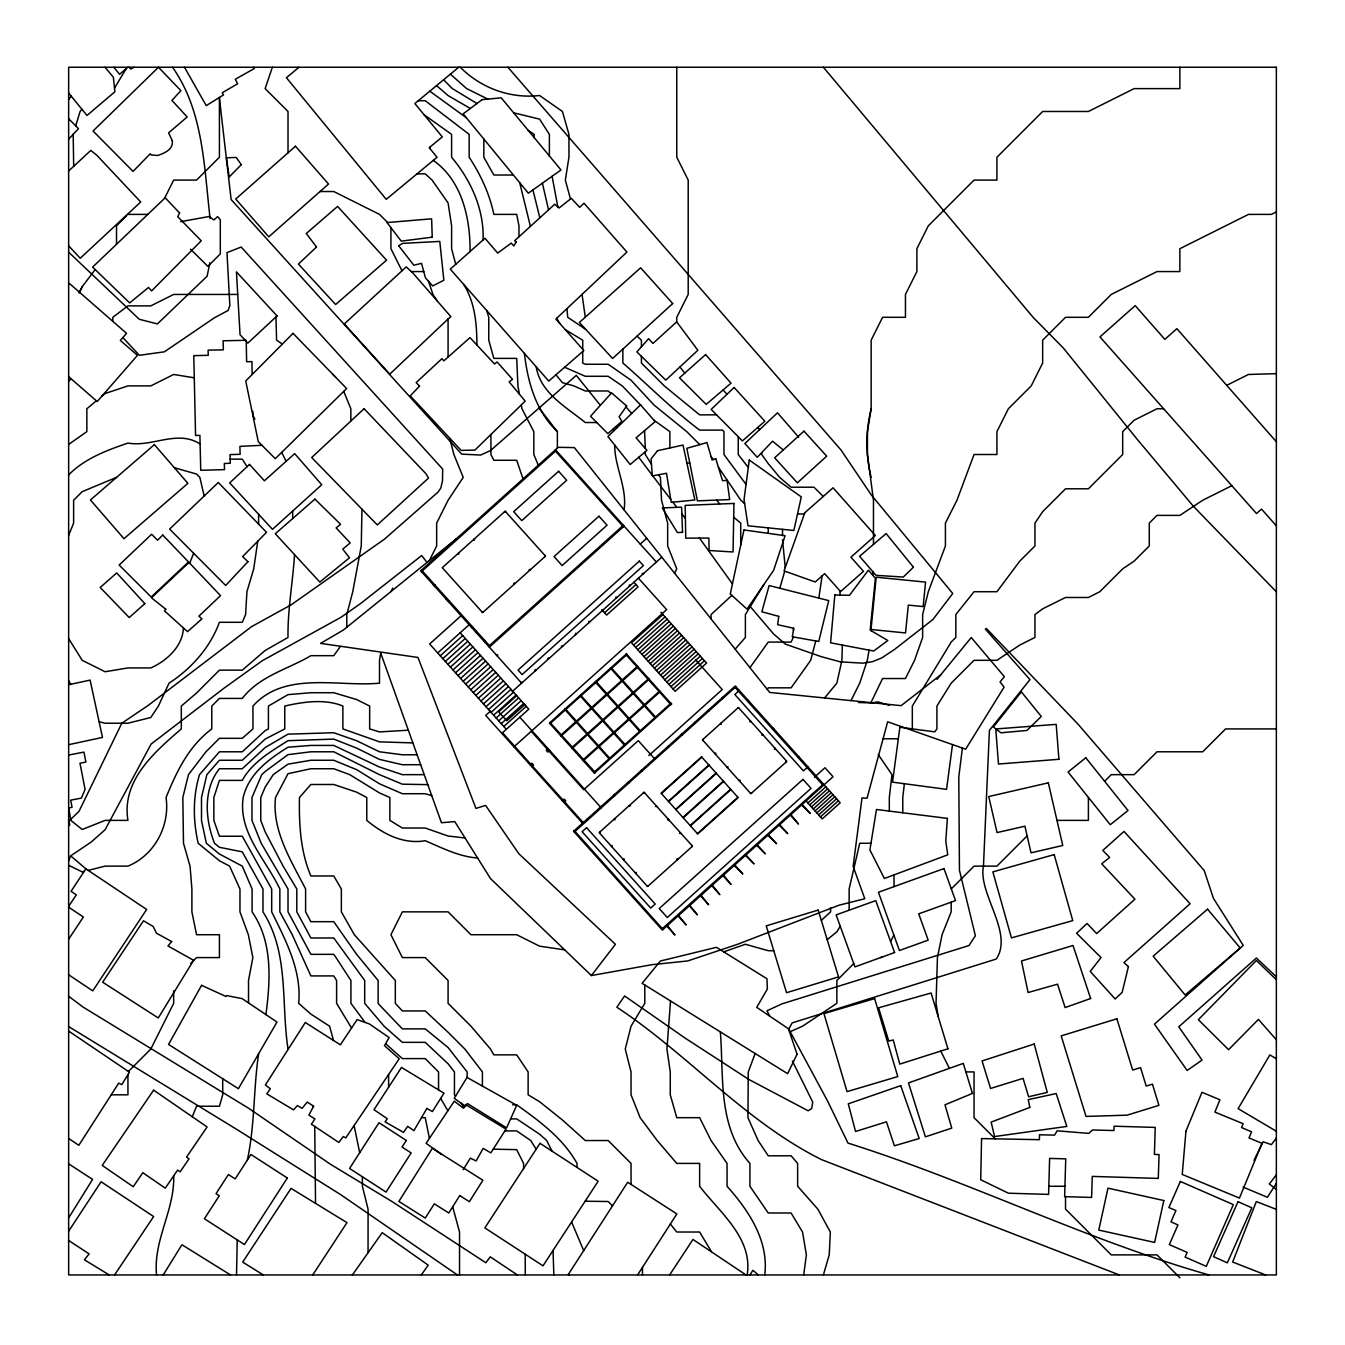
<?xml version="1.0" encoding="UTF-8"?>
<svg xmlns="http://www.w3.org/2000/svg" width="1345" height="1345" viewBox="0 0 1345 1345"><rect width="100%" height="100%" fill="white"/><g stroke="black" fill="none" stroke-linecap="round" stroke-linejoin="round"><path stroke-width="1.5" d="M842.34 645.045L841.92 660.311L836.842 683.176L824.569 697.954M257.752 541.211L253.717 568.851L246.925 591.716L245.58 614.581L242.285 622.298L219.42 622.298C210.173 647.5 191.343 668.717 169.033 683.176L158.407 706.058L150.808 717.49L127.943 723.223L105.078 723.223L99.11 721.727M258.593 524.096L258.644 514.311M237.241 1239.939L236.518 1274.942M361.956 509.167L361.267 545.969L352.76 591.716L346.791 614.581L346.791 627.224M624.063 509.873C627.375 487.512 614.598 466.883 614.682 445.027M871.022 629.494L876.2 577.19L925.595 582.116L923.141 606.578L908.312 605.115L905.538 632.94L871.022 629.494L871.156 630.704M872.821 575.324L873.14 572.045M904.395 783.731L902.764 797.518L902.764 812.784M183.441 627.964C182.601 646.39 166.797 660.849 150.808 667.944L127.943 667.944L105.078 671.743L82.213 660.311L68.645 638.606M962.398 748.072L958.783 777.023L959.456 870.316L975.394 935.75L969.005 945.535L781.832 1003.908L766.986 1010.784L769.693 1016.114M294.521 554.611C292.874 582.318 287.544 609.655 288.015 637.446L265.15 650.476L242.285 670.146L219.42 670.146L196.555 693.028L181.306 706.058L181.306 728.923C154.288 752.258 121.386 780.554 127.943 820.383L105.078 820.383L82.213 829.495L70.781 820.383L68.763 807.941M247.362 1160.029C254.962 1124.924 253.381 1088.962 258.61 1053.791M952.512 744.592L946.544 789.347L892.542 782.151L899.872 727.225L934.691 731.865L936.91 728.923L936.91 706.058L951.184 683.176L974.049 660.311L996.931 660.311L1019.796 645.062L1034.944 637.446L1034.944 614.581L1042.661 608.814L1065.526 597.483L1088.391 597.483L1099.823 591.716L1122.688 568.851L1134.138 561.117L1149.269 545.969L1149.269 523.104L1157.003 515.387L1179.868 515.387L1202.733 500.239L1231.818 485.696M803.688 1274.942L806.378 1254.885L802.545 1232.02L791.112 1213.005L768.247 1213.005L749.938 1186.273L749.938 1163.408C717.339 1126.925 723.946 1076.656 720.332 1031.884M818.836 598.105L822.098 575.895M1179.868 67.25L1179.868 88.619L1134.138 88.619L1088.391 111.484L1042.661 111.484L996.931 157.23L996.931 180.095L974.049 180.095L928.319 225.825L916.886 248.69L916.886 271.572L905.454 294.437L905.454 317.302L882.589 317.302L871.156 340.167L871.156 408.762L867.441 431.644L867.441 454.509L873.477 500.239L873.477 544.389M869.038 650.139L867.34 660.311L859.724 683.176L850.998 700.611M380.719 653.065L379.492 660.311L379.492 683.176C338.116 687.11 284.77 670.567 252.944 706.058L252.944 728.923L242.285 738.321L219.42 738.321L205.953 751.788L188.468 774.653L182.836 797.518L183.492 843.265L190.032 866.13L191.898 888.995L191.898 911.86L196.555 934.725L219.42 934.725L219.42 957.59L196.555 957.59L190.839 963.323M265.923 1014.601C270.429 980.236 272.9 941.971 252.087 911.86L252.087 888.995L242.285 866.13L219.42 854.025L206.34 843.265L201.498 820.383L201.498 797.518L206.878 774.653L219.42 760.261L242.285 760.261L265.15 739.077L284.77 728.923L284.77 706.058C302.793 701.922 325.087 698.526 342.874 706.058L342.874 728.923L379.492 741.852L412.881 742.911M209.854 262.813L207.13 276.213L157.415 323.91L139.325 319.303L68.645 252.137M815.776 640.943L810.682 660.311L791.112 687.833L768.247 687.833L767.205 689.279M582.049 294.437L585.294 317.201M779.814 588.253L784.74 571.137M823.392 1274.942L829.226 1254.885L830.336 1232.02L817.844 1209.138L797.635 1186.273L797.635 1163.408L791.112 1155.792L768.247 1155.792L758.109 1140.543L747.954 1117.678L748.274 1071.931L755.15 1053.522M73.185 134.08L73.689 166.326M75.707 125.825L80.095 111.484L81.927 109.264M272.363 67.25L265.15 88.619L288.015 111.484L288.015 152.826M189.695 563.185L193.646 553.266M68.645 535.444L73.622 523.104L73.622 500.239L82.213 491.648L116.561 477.357M192.268 1116.77L196.555 1106.246L219.42 1106.246L222.715 1094.813L222.715 1078.757M68.645 860.766L70.68 855.857L91.09 842.138L105.078 829.764L151.128 744.054L223.976 688.22L262.208 660.765L341.126 617.221L360.157 603.855L421.691 555.535L427.037 562.462M870.803 702.897L882.589 678.536L905.454 678.536L914.566 660.311L922.636 637.446L922.636 614.581L928.319 591.716L945.417 545.969L945.417 523.104L956.967 500.239L974.049 454.509L996.931 454.509L996.931 431.644L1008.363 408.762L1031.228 385.897L1042.661 363.032L1042.661 340.167L1065.526 317.302L1088.391 317.302L1111.256 294.437L1157.003 271.572L1179.868 271.572L1179.868 248.69L1248.463 214.393L1271.344 214.393L1276.355 211.888M1254.011 1160.348L1263.123 1141.787L1271.378 1144.645L1276.355 1138.122M79.456 292.218L82.213 286.704L95.159 269.555M164.51 198.438L173.673 180.095L196.555 180.095L219.42 157.23L219.42 97.445M391.008 591.531L392.74 588.084M429.358 560.579L436.654 545.969L436.654 523.104L448.087 500.239L463.235 477.374L453.87 454.509L449.751 438.184M674.585 573.205L676.77 568.851L667.658 545.969L667.658 523.104L661.521 500.239L660.429 477.374L658.546 474.751M883.026 956.698L880.555 957.59M890.609 941.534L893.853 935.061M79.052 292.991L82.213 286.704M763.741 584.722L745.382 614.581L745.382 637.446L735.177 649.131M114.51 88.081L126.195 68.679M840.255 926.302L836.842 931.833L827.209 939.667M463.168 1169.679L470.296 1158.179L476.147 1160.954L483.158 1148.361L490.841 1152.867L506.023 1129.144L466.547 1105.17L463.42 1108.162L454.307 1101.151L426.113 1143.317L441.58 1154.43M68.645 1217.931L92.57 1179.397L68.645 1163.828M163.182 1274.942L181.945 1244.747L230.499 1274.942M1276.355 1183.381L1267.41 1197.302L1243.15 1187.114M637.597 1274.942L676.854 1213.93L627.695 1182.255L568.38 1274.354L569.288 1274.942M749.922 1274.942L752.931 1270.285L758.328 1274.942M312.729 1274.942L346.976 1222.639L291.058 1188.375L242.688 1262.114L263.301 1274.942M68.645 1231.23L101.094 1181.767L153.633 1216.553L114.577 1274.942M669.642 1274.942L692.978 1239.468L746.004 1274.942M70.68 855.857L85.878 868.853L71.05 891.315L76.312 894.845L68.645 906.379M68.645 939.197L83.373 917.004L68.645 907.202M352.39 1274.942L382.215 1232.676L428.214 1265.157L421.304 1274.942M340.319 646.491L333.762 655.671L310.88 655.671C287.897 669.322 259.736 675.812 242.285 698.425L219.42 698.425L211.787 706.058L211.787 728.923C188.519 746.324 176.531 771.761 166.057 797.518C170.075 825.746 154.692 855.185 127.943 866.13L105.078 866.13L88.182 870.4M749.955 667.675L768.247 642.086L791.112 642.086L793.432 636.975M1276.355 1174.841L1269.327 1184.004L1276.355 1189.384M380.635 652.846L441.446 822.736L454.778 821.593L490.521 878.604L591.396 975.545L615.422 944.291L518.817 853.705L485.595 805.403L475.945 808.412L417.976 657.453L320.581 643.381L343.16 630.166L456.661 538.538M68.645 99.53L71.251 96.184M937.028 679.343L971.241 637.53L1004.379 676.669L1000.024 681.965L1004.11 687.093L965.66 749.215L887.666 721.794L867.054 798.224L862.01 797.888L853.133 866.348L864.785 898.729L838.809 905.252L737.329 944.375L687.749 960.935L651.989 964.684L591.396 975.545M68.645 284.299L69.385 283.442L126.564 333.341L120.344 340.436L137.459 355.349L97.21 401.533L68.645 376.667M68.645 139.224L78.498 128.649L68.645 118.713M126.699 215.637L116.511 225.825L116.511 244.269M68.645 381.24L71.1 378.786M128.431 1071.461L150.808 1049.066L173.673 1003.336L173.673 990.861M731.865 595.381L711.068 614.581L711.068 618.935M853.739 963.575L836.842 980.471L836.842 1003.336L802.545 1026.201L789.549 1031.968M951.302 888.877L974.049 866.13L996.931 866.13L1027.143 835.901M1088.391 797.518L1088.391 820.383L1056.985 820.383M1104.632 781.294L1111.256 774.653L1134.138 774.653L1157.003 751.788L1202.733 751.788L1225.598 728.923L1276.355 728.923M68.645 821.358L79.036 811.287L121.823 723.223L148.185 705.419L251.582 626.635L291.058 604.88L384.485 539.143L438.134 492.018L440.807 488.05L442.505 480.905L442.69 469.102L241.175 247.043L226.969 252.625L229.86 305.55L228.129 310.46L214.544 317.706L164.393 351.818L139.376 355.315L122.866 337.561M68.645 171.017L90.737 150.438L96.722 155.129L140.721 201.985L80.246 258.257L68.645 245.799M821.324 920.384L830.605 911.86L830.605 907.707M676.686 321.858L652.964 343.429L648.593 338.688L636.891 351.919L665.792 380.147L697.853 350.255L676.686 321.858L676.77 317.302L688.203 294.437L688.203 180.095L676.77 157.23L676.77 67.25M556.208 450.558L421.456 571.625L421.456 570.179M505.804 511.907L504.442 511.84M433.342 584.856L434.704 584.924L433.981 585.579M434.452 586.084L435.175 585.445L435.091 586.807M445.952 598.895L447.313 598.962L446.607 599.618M448.171 601.366L448.894 600.711L448.826 602.089M461.083 615.741L429.643 643.986L506.325 729.326M481.998 611.891L483.359 611.975M544.876 555.384L544.792 556.763M437.713 652.964L469.153 624.719M471.17 626.972L472.549 627.039L471.826 627.678M440.252 655.805L462.714 635.613M442.808 658.63L465.252 638.455M475.626 631.915L476.332 631.259L476.264 632.621M445.346 661.454L467.808 641.279M447.885 664.279L470.346 644.104M450.424 667.12L472.885 646.928M483.796 641.01L484.503 640.354L484.435 641.716M452.962 669.944L475.424 649.753M455.501 672.769L477.963 652.594M488.605 646.373L623.357 525.29M489.345 647.18L624.097 526.097M458.04 675.593L480.501 655.418M460.595 678.418L483.04 658.243M463.134 681.259L485.595 661.067M496.406 655.032L497.768 655.116L497.045 655.755M465.673 684.084L488.134 663.909M468.211 686.908L490.673 666.733M470.75 689.733L493.212 669.558M473.289 692.557L495.75 672.382M640.237 544.069L646.71 538.252M475.827 695.399L498.289 675.207M478.383 698.223L500.828 678.048M480.922 701.048L503.383 680.873M483.46 703.872L505.922 683.697M485.999 706.697L508.46 686.522M488.538 709.538L510.999 689.346M520.986 682.386L522.348 682.47M655.738 561.319L655.654 562.681M490.37 711.202L485.696 715.405L582.553 823.19M512.193 691.599L661.79 557.166M491.076 712.362L513.538 692.187M604.544 612.782L636 584.52M493.615 715.187L516.076 695.012M516.682 695.668L498.709 711.824L506.779 720.802L524.752 704.662M496.171 718.011L518.615 697.836M498.709 720.853L521.171 700.661M501.248 723.677L523.709 703.485M503.787 726.502L526.248 706.327M501.836 733.361L528.787 709.151L460.175 632.789M513.941 746.845L666.666 609.621L638.404 578.182M662.984 614.547L631.528 642.809L675.123 691.313L706.562 663.068L660.899 612.244M633.613 645.112L665.052 616.867M549.987 723.711L626.972 654.527M626.501 655.284L626.585 653.737L549.416 723.072L594.54 773.291L595.347 772.568L550.055 722.517M635.681 647.433L667.12 619.171M637.765 649.736L669.205 621.491M639.833 652.039L671.273 623.794M641.918 654.359L673.357 626.097M643.986 656.663L675.425 628.418M560.529 735.429L637.513 666.263M646.071 658.983L677.51 630.721M561.084 736.068L638.068 666.885M530.081 764.801L531.88 763.187L533.494 764.986L531.695 766.6M548.054 748.661L546.255 750.275L547.869 752.074L549.668 750.46M648.139 661.286L679.578 633.041M650.207 663.589L681.663 635.344M652.291 665.909L683.731 637.648M654.359 668.213L685.816 639.968M656.444 670.533L687.883 642.271M571.625 747.786L648.778 678.452L648.71 679.982M572.18 748.408L649.164 679.242M658.512 672.836L689.951 644.591M660.597 675.14L692.036 646.895M662.665 677.46L694.104 649.198M664.749 679.763L696.189 651.518M666.817 682.083L698.257 653.821M582.721 760.144L659.706 690.96M583.276 760.766L660.277 691.582M668.902 684.386L700.341 656.141M670.97 686.69L702.409 658.445M673.038 689.01L704.494 660.748M562.378 800.746L564.177 799.132L565.791 800.914L563.992 802.528M593.817 772.484L670.987 703.149L671.71 703.956L670.903 704.679L625.778 654.477M594.389 773.123L671.374 703.939L626.417 653.905M648.828 755.537L722.248 689.565L695.584 659.874M822.518 784.707L735.194 687.514L735.917 686.69L574.298 832.084M739.313 690.473L734.807 694.508L803.419 770.87L807.908 766.835M747.954 700.089L747.887 701.451L748.593 700.812M599.803 833.362L599.87 831.983M630.469 805.806L629.09 805.739M644.709 792.995L643.347 792.928M703.116 740.523L703.183 739.162M739.044 708.243L737.682 708.176M661.404 793.5L701.838 757.185M611.269 846.106L611.975 845.467L611.908 846.829M656.175 805.756L655.452 806.395L656.831 806.479M714.565 753.284L715.927 753.351L715.221 754.007M750.51 721.004L749.787 721.643L751.149 721.71M668.398 801.267L708.815 764.952M668.667 801.586L709.101 765.271M675.661 809.354L716.078 773.039M675.93 809.673L716.364 773.358M623.374 859.589L624.08 858.934L624.013 860.312M668.28 819.223L668.213 820.584L668.936 819.946M726.67 766.768L728.048 766.835L727.326 767.474M762.615 734.471L761.892 735.127L763.254 735.194M773.325 728.334L772.602 728.973L773.963 729.04M682.924 817.441L723.341 781.126M683.21 817.76L723.627 781.428M635.479 873.056L636.202 872.417L636.118 873.779M680.385 832.706L679.679 833.345L681.041 833.429M738.792 780.234L740.154 780.302L739.431 780.957M774.72 747.954L774.653 749.316L775.359 748.661M690.187 825.527L730.604 789.212M690.473 825.847L730.89 789.515M697.45 833.614L737.867 797.299M646.945 885.817L648.307 885.884M691.851 845.467L691.784 846.829M750.241 792.995L751.603 793.062M786.186 760.698L786.102 762.077M798.695 756.562L798.611 757.924L799.333 757.285M814.498 777.158L824.973 767.743L833.043 776.721L662.362 930.084L573.575 831.277L735.278 685.984L840.205 802.763L822.232 818.903L806.092 800.931M661.639 929.277L823.409 784.068M807.891 802.931L825.847 786.791M809.673 804.932L827.646 788.792M811.472 806.933L829.445 790.776M813.271 808.917L831.227 792.777M815.07 810.917L833.026 794.777M816.852 812.918L834.825 796.778M818.651 814.919L836.624 798.762M820.45 816.903L838.406 800.763M68.645 474.936C84.651 458.511 106.726 450.34 127.943 443.077C152.388 447.448 177.422 429.274 200.102 444.018M127.859 67.25L119.587 74.294L113.871 67.25M96.369 400.81L86.853 408.762L86.853 431.644L68.645 444.422M101.817 396.254L105.078 393.53L127.943 385.897L150.808 385.897L173.673 374.465L194.268 377.81M299.027 67.25L286.418 77.724L386.234 199.346L437.058 157.264L429.206 147.715L442.286 136.904L414.865 103.548L458.729 67.25M940.643 674.921L901.116 705.654L769.71 692.44L574.365 447.599L558.158 447.33L420.733 570.818L521.625 683.109M134.197 67.25L130.717 69.015L129.12 67.25M1226.724 385.342L1248.463 374.465L1276.355 373.658M723.745 951.873L745.382 944.257L768.247 950.713L773.795 950.713M84.197 871.392L82.213 871.896L68.645 865.272M68.645 684.739L90.115 680.099L102.489 737.413L68.645 744.693M68.645 807.958L72.075 807.303L70.68 800.157L81.406 798.106L85.071 789.397L79.977 763.22L85.878 762.06L83.945 752.107L68.645 755.049M68.645 825.342L69.755 825.124L68.645 819.424M180.65 221.673L209.097 216.495L213.922 219.941L217.587 216.629L220.311 219.706L220.311 253.886L207.887 266.377L190.553 249.212M418.278 100.707L425.222 100.707L469.17 134.365L469.17 157.23C480.585 174.665 489.647 193.899 493.834 214.393L516.699 214.393L518.968 225.825L518.968 236.804M424.079 114.745L451.601 134.365L451.601 157.23C470.851 180.146 484.334 209.601 483.057 239.965M417.034 173.841L425.222 173.841L432.098 180.095L448.087 202.96L451.601 225.825L451.601 248.69L455.72 264.309M513.386 175.018L493.834 175.018L483.83 157.23L483.83 139.023M320.043 191.528L333.762 191.528L379.492 214.393L387.612 222.513M128.061 214.393L147.799 214.393M411.351 271.572L423.759 271.572M237.729 294.437L173.673 294.437L150.808 305.87L127.943 305.87L112.795 317.302L112.795 321.32M585.697 329.34L567.725 317.302L566.951 308.627M332.955 374.465L335.577 377.155M1163.644 408.762L1157.003 408.762L1134.138 420.212L1122.688 431.644L1122.688 454.509L1088.391 488.807L1065.526 488.807L1042.661 511.672L1034.944 523.104L1034.944 545.969L1019.796 561.117L996.931 591.716L974.049 591.716L955.824 614.581L955.824 637.446L951.184 642.086L912.33 706.058L912.33 728.889M716.566 414.848L699.635 414.848L664.279 385.897L641.414 363.032L641.414 356.341M596.76 422.532L585.294 422.532C566.329 407.115 540.488 393.16 536.167 366.765M230.163 459.149L242.285 459.149L247.043 466.732M686.908 463.1L689.8 463.1M797.501 513.992L804.344 513.992M408.325 730.2L379.492 731.915L369.656 728.923L369.656 706.058L356.627 699.534L333.762 692.725L310.88 692.725L288.015 694.625L268.412 706.058L268.412 728.923L265.15 730.604L242.285 751.788L219.42 751.788L199.497 774.653C192.671 797.131 193.075 820.45 198.169 843.265L219.42 860.75L229.591 866.13L239.965 888.995L239.965 911.86L248.354 934.725L252.86 957.59L248.522 980.471L248.522 1002.899M882.589 738.758L898.326 738.758M417.118 754.78L402.357 754.78L379.492 751.788L356.627 740.725L333.762 732.739L288.015 734.151L265.15 747.551L242.285 768.735L219.42 768.735C202.927 789.263 205.213 819.862 214.511 843.265L219.42 847.3L242.285 851.856L262.981 888.995L262.981 911.86C289.293 953.168 280.987 1003.101 288.015 1049.066L288.318 1049.066M420.682 764.717L402.357 764.717L379.492 759.404L356.627 748.106L333.762 739.094L288.015 740.692C271.186 751.25 251.902 762.565 242.285 780.386L219.42 780.386L213.855 797.518L213.855 820.383L219.42 836.237L242.285 836.237L271.69 888.995L271.69 911.86C285.678 940.289 301.818 970.619 298.674 1003.336L310.88 1014.113L329.609 1026.201L333.51 1040.458M424.247 774.653L402.357 774.653L379.492 767.037L333.762 745.433L310.88 745.433L288.015 747.215C268.462 759.337 248.741 773.829 243.176 797.518C237.998 832.572 265.839 859.472 279.861 888.995L279.861 911.86L292.252 934.725L310.88 975.915L333.762 975.915L336.603 980.471L336.603 1003.336L351.549 1028.034M870.988 843.265L859.724 843.265L849.132 888.995L849.132 910.212M564.698 949.873L539.564 946.157L516.699 934.725L470.969 934.725L448.087 911.86L402.357 911.86L390.924 934.725L402.357 957.59L425.222 957.59L448.087 980.471L448.087 1003.336L470.969 1026.201L490.521 1049.066L493.834 1054.85L516.699 1054.85L528.131 1071.931L528.131 1094.813L539.564 1101.689L562.429 1119.998L585.294 1140.543L608.175 1140.543L631.04 1163.408L631.04 1184.407M965.895 1071.931L974.049 1071.931L974.049 1117.678L995.216 1138.845M111.215 1094.813L127.943 1094.813L127.943 1074.655M512.546 1104.817L516.699 1104.817C539.698 1121.259 562.95 1138.223 577.005 1163.408L577.005 1167.426M421.489 1117.678L425.222 1117.678L429.425 1138.358M510.612 1118.889L516.699 1118.889L539.564 1134.188L546.709 1140.543L552.005 1151.118M504.896 1130.91L516.699 1130.91L530.771 1140.543L536.134 1149.252M1048.831 1186.273L1064.937 1186.273M858.429 702.51L871.829 702.931L877.932 701.855L889.398 705.419M465.067 837.985L448.087 836.018L425.222 828.032L402.357 828.032L389.865 820.383L389.865 797.518L379.492 792.945L349.75 774.653L333.762 768.735L310.88 768.735L288.015 773.694L275.523 797.518C271.892 830.823 291.092 860.548 305.601 888.995L305.601 911.86L310.88 921.678L333.762 921.678L356.627 954.345L378.13 980.471L378.13 1003.336L379.492 1004.984L402.357 1028.875L425.222 1028.875L448.087 1047.52L467.135 1071.931L467.135 1077.496M427.811 784.639L402.357 784.185L379.492 774.653L333.762 751.788L310.88 751.788L288.015 754.646L265.15 771.509L261.771 774.653L251.969 797.518L251.969 820.383L261.199 843.265L288.015 888.995L288.015 911.86L310.88 954.345L333.762 954.345L336.031 957.59L350.927 980.471L350.927 1003.336L365.1 1022.435M477.626 858.026C458.527 856.53 442.303 847.972 425.222 840.726C403.349 844.525 383.14 834.018 366.765 820.383L366.765 797.518L356.627 792.155L333.762 784.488L310.88 784.488L299.447 797.518C298.977 823.93 300.355 851.385 310.88 875.965L333.762 875.965L341.361 888.995L341.361 911.86L354.34 934.725L395.329 980.471L395.329 1003.336L402.357 1010.936L425.222 1010.936L448.087 1032.271L464.882 1049.066L482.401 1071.931L482.401 1086.491M174.362 467.724L196.555 474.062L199.85 477.374L204.171 496.036M431.745 795.618L425.222 793.718L402.357 793.718L379.492 783.799L356.627 769.659L333.762 760.261L310.88 760.261L288.015 764.162L273.237 774.653L265.15 787.144L260.762 797.518L260.762 820.383L265.15 831.832L283.106 866.13L296.808 888.995L296.808 911.86L310.88 937.986L333.762 937.986L364.697 980.471L364.697 1003.336L384.082 1026.201L402.357 1042.341L425.222 1042.341L448.087 1063.761L454.442 1071.931L454.442 1094.813L455.551 1096.225M1208.869 1274.942L1201.892 1272.891C1080.993 1237.534 967.929 1180.876 847.972 1143.082L827.696 1101.236L788.792 1029.11L792.138 1022.906L996.258 959.035C1013.911 932.926 977.832 893.635 983.464 866.13L989.416 730.352L1029.967 679.612L985.364 629.141L986.389 628.468L1078.034 724.182L1204.212 870.551L1213.459 898.376L1243.234 945.401L1154.447 1024.15L1187.147 1070.469L1202.06 1060.095L1178.758 1026.823L1256.381 958.01L1276.355 976.806M1276.355 1209.374L1256.331 1201.556L1232.659 1262.03L1265.628 1274.942M1119.343 1274.942L821.61 1159.659C744.76 1121.394 688.018 1054.161 616.834 1007.22L624.601 995.972L684.941 1037.987L748.896 1079.48L808.211 1110.802L811.741 1108.482L812.733 1102.127L792.424 1061.071M513.588 112.812L539.564 119.117L549.382 134.365L549.382 156.205M564.631 367.252L585.294 376.281L608.175 376.281L622.247 385.897L640.506 404.895M487.882 99.11L466.665 88.619L450.39 74.143M476.971 103.515L452.391 88.619L443.581 79.792M470.346 108.474L448.087 95.579L436.537 85.609M1276.355 1131.246L1238.106 1108.65L1269.865 1054.917L1276.355 1058.767M565.287 329.676L582.721 340.167L582.721 349.296M109.231 1274.942L84.399 1259.794L89.14 1253.893L68.645 1240.51M517.354 1274.942L490.252 1256.852L485.831 1262.736L391.95 1201.505L330.399 1164.215L248.674 1108.297L83.373 1007.27L68.645 996.292M68.645 1026.571L235.627 1128.707L340.941 1194.814L457.384 1274.942M527.98 130.297L534.2 134.365L534.2 137.862M85.878 868.853L146.655 909.455L92.755 990.878L68.645 974.789M68.645 1138.458L78.817 1145.318L118.696 1083.145L121.823 1084.658L129.456 1072.167L68.645 1031.06M275.977 316.899L276.582 340.167L282.366 344.068M653.922 420.212L669.894 431.644L669.894 447.952M429.795 91.191L466.312 117.721M493.212 1149.168L516.699 1149.656L523.575 1163.408L523.575 1168.519M783.244 449.953L772.534 441.194L757.252 457.317L744.878 443.514L777.494 412.797L798.611 437.175M733.697 517.22L740.725 523.104L740.725 544.994M460.242 67.25C481.022 88.064 510.209 98.891 539.564 95.495L562.429 111.484L568.952 134.365L568.952 157.23L565.337 180.095L570.465 198.993M385.611 1043.67L402.357 1058.599L425.222 1058.599L438.554 1071.931L438.554 1089.904M611 393.497L608.175 390.975L585.294 390.975L573.861 385.897L562.429 382.652L555.973 374.801M626.03 406.896L631.679 413.47M433.275 160.408C462.142 180.617 470.363 218.579 470.061 251.549M744.659 503.736L740.826 500.239L718.415 467.253M637.042 336.149L641.414 340.167L641.414 346.791M1276.355 979.715L1256.381 960.498L1198.361 1019.678L1228.557 1049.688L1258.432 1019.409L1276.355 1039.786M757.638 427.559L759.673 429.576M823.241 496.456L813.977 487.209L791.112 487.209L779.68 477.374L768.247 463.621L761.724 454.509L761.724 452.592M699.753 444.607L686.774 431.644L653.905 404.946L631.04 380.181L608.175 364.26L585.294 364.26L582.721 363.032L582.721 351.482M1179.868 1277.75L1157.003 1254.885L1111.256 1254.885L1065.526 1209.138L1065.526 1196.663M612.496 1205.843L608.175 1201.522L585.142 1201.219M1276.355 591.817L1193.469 506.376L1136.895 438.924L1063.424 348.12L1033.279 317.521L823.375 67.25M555.485 449.751L656.377 562.042M554.762 450.39L623.374 526.752M643.616 573.491L642.254 573.424L642.893 574.147M633.915 582.217L638.068 586.84L606.629 615.085L601.837 609.739L603.199 609.823M630.149 585.596L629.494 584.89L629.426 586.252M722.517 697.433L722.433 698.812L721.794 698.089M616.666 597.718L616.027 596.995L615.943 598.357M802.141 804.495L810.211 813.473L801.603 804.966M709.034 709.555L708.966 710.917L708.327 710.194M721.139 723.022L721.071 724.383L720.432 723.66M790.91 814.582L798.442 824.048L790.372 815.07M695.567 721.66L696.206 722.366L694.844 722.299M779.68 824.67L787.75 833.648L779.142 825.158M589.715 621.928L589.076 621.205L589.009 622.567M682.083 733.765L682.016 735.127L681.377 734.404M530.518 569.591L529.157 569.523L529.795 570.23M768.449 834.757L776.519 843.735L767.911 835.245M611.134 667.624L655.536 717.036M610.512 668.196L654.897 717.608M576.248 634.033L575.593 633.31L575.525 634.689M668.616 745.87L668.549 747.232L667.893 746.509M757.218 844.845L765.288 853.823L756.68 845.332M474.432 538.807L474.365 540.169L473.726 539.446M514.799 583.713L514.143 582.99L514.076 584.369M595.869 681.343L640.254 730.755M595.23 681.915L639.632 731.327M562.765 646.138L561.403 646.071L562.059 646.794M745.987 854.932L754.074 863.927L745.449 855.42M655.133 757.975L655.065 759.337L638.27 740.658L583.696 789.7L531.241 731.31M458.712 552.929L458.645 554.291L457.989 553.568M549.298 658.243L547.936 658.176L548.575 658.899M734.774 865.02L742.843 874.015L734.219 865.507M580.586 695.079L624.988 744.474M579.964 695.634L624.366 745.046M641.666 770.08L642.305 770.803L640.943 770.735M723.543 875.124L731.075 884.59L723.005 875.595M535.814 670.365L535.175 669.642L535.108 671.004M565.32 708.798L609.722 758.193M564.698 709.353L609.083 758.765M628.182 782.185L628.838 782.908L627.476 782.84M712.312 885.212L719.844 894.677L711.774 885.682M422.263 570.902L489.429 645.65M678.25 858.984L676.888 858.917L677.527 859.623M614.715 794.307L614.648 795.668L613.992 794.945M701.081 895.299L708.613 904.765L700.543 895.787M614.85 818.533L614.766 819.895L614.127 819.189M601.232 806.412L601.165 807.773L519.809 717.221M689.85 905.387L697.382 914.852L689.312 905.874M678.62 915.474L686.152 924.94L678.082 915.962M587.765 818.517L588.404 819.239L587.042 819.155M502.509 732.756L583.226 822.585M667.389 925.562L674.921 935.027L666.851 926.049M574.298 830.622L663.085 929.445M1276.355 525.845L1261.509 509.082L1256.516 513.555L1099.958 336.906L1135.197 305.634L1164.854 339.36L1176.875 328.684L1276.355 441.748M723.139 389.932L726.972 394.304M507.889 67.25L840.995 449.987L871.291 494.926L952.748 593.498L932.875 619.541L894.425 649.517L881.647 657.991L872.485 661.656L862.75 663.169L840.289 661.841L821.207 656.646L785.127 644.02L773.375 633.747L749.434 605.62M748.291 467.438L738.237 454.509L738.237 436.738M746.038 484.402L723.963 454.509L723.963 431.644L722.5 430.097L699.635 430.097C672.315 409.62 648.441 385.208 622.87 363.032L622.87 349.095M105.044 67.25L113.383 77.287L114.897 91.746L86.988 115.468L68.645 93.007M68.645 680.637L70.781 684.269M600.358 405.333L576.316 375.356L490.387 450.659L480.602 455.047L461.722 454.139L231.121 199.531L219.42 98.269M679.914 366.983L684.79 373.103M281.693 452.408L286.132 461.301M670.382 1224L676.77 1232.02L699.635 1232.02L711.421 1251.607M878.235 754.562L891.987 774.653L889.314 797.518L889.314 811.102M557.368 448.053L557.368 431.644C535.663 410.864 527.795 382.131 524.365 353.331M460.847 1103.034L464.227 1107.372M539.496 408.594L557.368 431.644M670.768 499.466L652.712 475.827M672.853 502.189L676.619 507.099M681.629 513.655L685.412 518.582M644.558 430.619L645.314 448.473M615.758 426.701L616.733 427.996M638.757 457.266L652.291 475.273M716.818 500.239L719.642 504.022M699.484 538.084L732.437 583.881M612.933 429.189L613.992 430.669M711.068 456.577L713.136 459.587M437.411 301.162L432.955 294.437L428.5 281.239M651.468 464.344L645.314 454.509L645.314 451.718M556.662 318.345L559.688 323.372M440.672 1098.428L447.868 1110.768M253.482 67.25L254.255 68.561L235.325 79.237L237.594 83.793L222.228 92.771L223.489 94.923L206.239 105.633L184.484 67.25M172.53 67.25C203.633 111.383 204.02 167.167 210.123 218.63M254.894 419.136L253.011 415.521L252.927 411.368M571.591 1222L583.68 1250.581M452.693 1206.818L459.536 1232.02L459.536 1274.942M940.76 1051.084L949.402 1068.35M401.987 270.799L390.924 248.69L390.924 227.692M463.638 284.316C475.138 302.659 476.803 324.027 476.903 345.06M538.286 465.185L533.83 454.509L533.83 431.644L521.978 408.762L521.305 404.912M343.732 391.378L350.843 408.762L350.843 421.052M557.839 206.945L552.089 176.279M486.688 310.527L488.756 317.302L488.756 340.167L493.834 358.392L516.699 358.392L517.926 385.897L519.389 394.169M548.558 209.854L542.388 183.189M519.708 182.718L530.418 226.38M532.939 189.897L539.833 217.806M359.703 1152.715L354.088 1125.546M553.047 1250.43L553.837 1274.942M312.712 1105.624L312.998 1107.338M938.188 1016.517L936.036 1003.336L937.431 957.59L942.072 934.725L951.184 911.86L951.184 902.159M785.245 567.556L782.521 539.732M525.206 1254.212L525.29 1274.942M840.171 595.112L839.751 590.623M523.037 478.904L516.699 460.276L493.834 460.276L490.925 454.509L490.925 434.469M261.922 445.296L239.914 446.372L240.133 454.324L230.045 454.593L230.264 463.252L224.329 463.487L224.514 469.64L200.741 470.279L199.901 435.343L195.563 435.477L193.781 355.668L208.206 355.315L208.122 350.12L223.354 349.851L223.119 340.789L246.219 340.302L246.623 361.738L251.935 361.603L252.171 374.044M894.021 874.889L894.021 886.624M871.156 622.332L871.156 628.149M793.432 628.25L793.432 630.502M782.521 529.325L782.521 535.562M768.247 527.862L768.247 533.343M764.75 1274.942C768.953 1240.746 748.778 1210.618 727.057 1186.273L727.057 1163.408L711.068 1140.543L699.635 1117.678L676.77 1117.678L670.264 1094.813L670.264 1071.931L666.935 1049.066L670.533 1000.966M747.164 1274.942C753.166 1238.14 719.508 1212.299 699.635 1186.273L699.635 1163.408L676.77 1163.408L657.201 1140.543L640.153 1117.678L631.04 1094.813L631.04 1071.931L625.257 1049.066L631.04 1026.201L644.793 1003.336L644.793 984.994M642.473 1267.36L642.473 1274.942M448.087 318.984L448.087 357.081M429.778 147.227L429.778 148.421M388.604 1074.487L388.604 1087.214M368.059 1252.75L368.059 1209.138L362.393 1186.273L362.393 1176.774M315.537 1203.371L314.747 1126.438M292.672 511.05L292.672 518.565M173.673 1175.866C174.867 1209.928 152.943 1240.662 156.592 1274.942M871.156 477.374A143.175 143.175 0 0 1 871.156 408.762M733.95 503.45L733.042 551.954L709.118 550.525L708.849 538.034L685.748 538.168L685.177 505.384L733.95 503.45M981.564 1138.576L980.707 1179.75L1008.397 1193.2L1048.596 1194.41L1049.621 1158.415L1065.744 1158.852L1064.635 1196.646L1091.602 1197.437L1092.274 1176.404L1158.297 1178.422L1159.054 1154.565L1154.413 1154.43L1155.204 1127.413L1114.114 1126.202L1113.946 1130.54L1092.51 1129.951L1088.794 1133.398L1057.17 1130.809L1054.547 1135.13L1039.534 1134.776L1039.399 1139.686L981.564 1138.576M172.294 140.737C173.589 149.429 164.359 153.28 157.651 155.482L151.262 154.994L150.27 153.75L133.037 171.387L93.057 131.003L158.475 67.25L180.869 90.636L171.941 100.421L187.174 116.948L168.596 132.886L172.294 140.737M947.384 818.382L945.787 841.029L947.754 854.832L884.371 878.504L869.896 849.905L876.469 809.488L947.384 818.382M1185.937 1131.162L1182.238 1174.437L1239.451 1198.076L1261.997 1143.317L1249.001 1137.954L1251.556 1131.784L1241.553 1127.581L1243.116 1123.697L1214.888 1112.096L1219.932 1099.756L1201.976 1092.308L1185.937 1131.162M834.841 595.011L830.588 642.809L873.645 651.03L887.818 640.523L870.165 630.116L875.393 578.35L868.433 570.145L849.485 595.28L834.841 595.011M778.738 616.363L777.662 624.668L793.836 628.334L792.272 636.773L818.752 641.464L828.722 600.593L769.138 585.546L761.858 611.773L778.738 616.363M749.266 460.04L744.037 499.617L748.005 525.794L793.836 530.485L801.301 496.893L749.266 460.04M743.953 529.947L730.285 593.952L747.03 609.134L773.644 570.28L785.076 535.697L743.953 529.947M1163.828 1200.53L1154.632 1242.427L1098.764 1230.087L1107.994 1188.156L1163.828 1200.53M1128.421 966.618L1122.167 992.341L1115.19 998.999L1090.223 971.393L1101.034 957.59L1076.605 933.262L1087.096 923.477L1096.663 933.564L1134.928 899.183L1101.706 863.809L1109.659 857.454L1102.816 850.41L1124 831.429L1190.09 903.773L1123.949 962.6L1128.421 966.618M804.781 512.798L784.051 570.902L815.238 581.981L824.653 573.626L840.591 591.581L863.473 571.339L850.914 557.183L875.343 535.529L833.059 487.781L804.781 512.798M171.672 941.567L167.957 945.938L193.596 960.33L158.273 1017.98L102.657 982.203L143.495 920.753L153.179 926.503L156.491 933.211L171.672 941.567M1180.355 1181.448L1168.872 1207.541L1175.934 1210.534L1170.974 1221.832L1177.951 1224.959L1169.326 1244.613L1187.198 1252.43L1185.096 1257.071L1206.263 1266.368L1233.331 1204.632L1180.355 1181.448M1238.022 1201.69L1213.543 1256.667L1227.346 1262.837L1251.825 1207.81L1238.022 1201.69M516.699 1105.304L506.611 1127.85L467.522 1103.606L464.529 1105.657L454.257 1098.327L467.034 1077.429L516.699 1105.304M797.047 1054.245L787.632 1073.68L642.12 983.329L660.378 961.036L716.431 947.317L766.986 978.773L767.356 989.046L756.714 1007.355L788.473 1028.79L797.047 1054.245M179.574 212.964L177.742 216.679L201.246 240.789L151.615 290.907L148.488 287.46L129.641 302.911L92.62 267.1L165.2 197.782L179.574 212.964M313.62 1106.195L308.879 1115.173L314.949 1118.922L311.384 1124.201L338.805 1142.46L343.261 1136.525L345.766 1137.87L399.23 1058.767L384.451 1045.67L389.142 1037.583L369.488 1024.016L357.165 1019.594L340.369 1044.83L305.298 1022.503L265.368 1084.978L270.295 1088.727L266.848 1093.905L293.563 1109.86L297.396 1105.523L302.087 1108.33L307.232 1102.093L313.62 1106.195M201.599 985.33L168.545 1044.426L238.401 1088.693L276.986 1022.049L242.201 998.646L226.515 995.569L225.977 996.494L201.599 985.33M516.11 241.949L513.84 245.967L511.251 243.109L497.717 253.079L484.94 238.284L450.289 269.151L548.76 381.072L583.831 350.524L555.872 319.084L626.921 252.053L583.999 203.229L579.678 207.332L571.322 198.32L559.083 208.004L554.712 204.255L514.681 240.705L516.11 241.949M426.886 1108.431L413.924 1130.624L407.669 1126.337L403.517 1132.372L385.073 1121.864L387.259 1118.737L373.994 1109.675L401.466 1067.426L443.984 1093.199L432.367 1111.558L426.886 1108.431M459.755 1195.571L448.81 1212.988L434.3 1203.825L425.272 1218.082L398.877 1201.421L432.367 1148.311L482.889 1180.254L469.355 1201.69L459.755 1195.571M398.658 245.748L413.84 265.217L421.523 263.351L425.457 277.81L432.687 285.947L443.85 280.231L439.781 241.411L402.626 243.378L398.658 245.748M406.291 1140.459L402.054 1147.066L411.15 1152.951L386.015 1192.09L349.565 1168.452L379.004 1122.722L406.291 1140.459M287.342 1178.018L244.42 1244.562L204.406 1218.755L219.285 1195.739L216.024 1193.688L228.398 1174.538L235.19 1178.909L250.943 1154.481L287.342 1178.018M540.017 1143.317L484.856 1227.901L543.01 1265.83L598.172 1181.229L540.017 1143.317M153.633 1090.156L102.22 1165.426L133.222 1186.727L142.822 1172.705L165.284 1188.156L177.607 1170.116L180.112 1171.848L189.04 1158.768L186.551 1157.07L207.096 1126.959L153.633 1090.156M626.652 406.005L619.07 416.815L621.928 421.271L607.856 433.645L590.522 416.277L611.571 392.875L626.652 406.005M657.52 450.709L651.047 458.931L652.342 475.895L666.498 473.272L671.239 502.341L694.861 500.021L683.025 445.044L657.52 450.709M1021.359 691.851L993.35 727.006L1000.949 732.806L1026.941 730.436L1041.282 716.465L1021.359 691.851M165.822 609.268L164.443 610.832L187.527 631.646L201.952 618.868L198.909 616.144L220.53 595.65L189.006 562.462L151.43 597.785L165.822 609.268M247.917 561.706L225.674 585.462L169.621 529.089L218.293 482.502L266.529 532.317L242.638 556.561L247.917 561.706M419.556 386.133L410.259 395.867L461.133 450.39L474.886 450.087L525.189 401.129L509.15 381.879L512.546 379.34L497.095 361.956L494.54 363.974L469.977 337.629L443.85 360.847L441.984 358.661L416.16 382.602L419.556 386.133M241.31 164.645L229.205 176.968L226.38 157.802L236.216 157.449L241.31 164.645M162.745 535.041L157.6 540.219L151.615 534.268L119.15 565.051L151.212 597.029L188.502 561.958L162.745 535.041M293.025 333.341L245.731 380.988L258.274 441.648L275.288 458.695L346.623 388.537L293.025 333.341M640.556 404.845L607.94 436.553L630.183 464.513L646.945 450.356L636.084 437.797L655.149 421.641L640.556 404.845M913.44 567.187L903.268 577.055L875.982 575.324L859.589 556.292L886.12 533.562L913.44 567.187M734.118 387.461L711.169 409.401L742.39 440.925L764.851 421.237L734.118 387.461M316.512 246.992L298.422 264.057L335.628 304.525L386.553 260.173L337.595 206.407L306.29 233.509L316.512 246.992M448.457 318.647L389.764 374.162L344.303 323.96L406.24 266.882L412.764 272.867L450.911 316.68L448.457 318.647M277.036 315.907L247.867 343.11L240.049 334.72L236.434 271.875L277.036 315.907M249.514 464.428L229.692 482.905L272.48 529.325L321.741 484.738L294.673 453.652L264.393 480.77L249.514 464.428M364.075 408.729L311.687 457.535L377.306 524.937L428.534 478.047L425.894 473.659L364.075 408.729M672.702 303.55L612.597 358.476L579.359 322.481L640.64 267.806L672.702 303.55M803.974 431.14L774.636 457.804L797.366 482.821L826.704 456.157L803.974 431.14M505.165 511.201L442.27 567.691L482.636 612.614L545.515 556.107L505.165 511.201M558.595 471.288L513.689 511.655L521.759 520.633L566.682 480.266L558.595 471.288M598.962 516.211L554.039 556.561L562.109 565.556L607.032 525.189L598.962 516.211M639.329 561.117L518.044 670.096L522.079 674.585L643.364 565.623L639.329 561.117M586.588 827.696L582.099 831.731L650.711 908.077L655.2 904.042L586.588 827.696M644.07 792.272L599.147 832.639L647.584 886.54L692.507 846.173L644.07 792.272M738.388 707.52L702.46 739.817L750.897 793.718L786.825 761.421L738.388 707.52M701.552 756.865L661.118 793.197L697.736 833.934L738.153 797.602L701.552 756.865M802.965 779.394L659.235 908.531L667.305 917.525L811.035 788.372L802.965 779.394M144.823 603.636L129.238 617.574L100.203 587.462L116.729 572.953L144.823 603.636M705.587 354.592L679.494 377.81L706.209 404.391L731.041 383.174L705.587 354.592M295.48 146.235L235.711 199.026L268.765 236.821L328.533 184.03L295.48 146.235M314.915 499.129L275.288 533.746L319.824 582.066L349.481 557.771L342.773 549.147L350.188 542.892L336.115 527.896L340.588 524.315L314.915 499.129M154.389 444.64L90.434 499.97L123.975 538.689L187.88 483.359L154.389 444.64M1207.558 909.186L1153.153 956.16L1185.13 994.981L1240.208 947.99L1207.558 909.186M1085.802 757.773L1068.064 772.013L1110.281 824.72L1128.018 810.514L1085.802 757.773M482.132 99.648L463.151 113.854L528.316 193.176L561 169.958L501.248 97.832L482.132 99.648M972.452 1093.418L944.98 1104.817L951.772 1128.119L925.41 1136.828L908.497 1082.927L963.289 1063.407L972.452 1093.418M1029.833 1107.439L991.164 1122.1L994.56 1136.559L1066.82 1126.421L1056.195 1093.552L1028.236 1099.622L1029.833 1107.439M894.593 952.512L854.932 966.887L836.136 914.903L875.746 900.612L894.593 952.512M943.988 868.584L878.436 892.256L899.418 950.495L928.185 940.138L918.719 913.827L955.522 900.612L943.988 868.584M1090.627 998.511L1065.122 1007.573L1057.54 984.17L1028.101 992.526L1021.494 960.986L1073.024 945.501L1090.627 998.511M715.759 458.662L712.06 459.956L706.966 442.539L686.824 448.339L697.416 500.861L729.696 499.567L727.023 480.316L722.551 480.72L715.759 458.662M900.713 1085.65L848.275 1103.825L855.554 1131.481L886.473 1121.831L894.375 1145.805L919.207 1138.526L900.713 1085.65M1034.221 1044.023L982.052 1060.953L990.576 1088.458L1023.091 1078.371L1028.589 1096.763L1047.251 1092.392L1034.221 1044.023M947.922 1048.797L899.771 1064.114L893.214 1039.954L888.742 1041.08L878.604 1007.792L931.093 993.013L947.922 1048.797M1116.888 1018.787L1061.188 1035.885L1086.02 1116.417L1127.076 1115.173L1158.919 1105.355L1152.446 1084.171L1146.192 1086.054L1140.56 1067.644L1132.658 1070.065L1116.888 1018.787M818.18 910.077L766.23 925.881L786.556 992.711L838.54 976.89L818.18 910.077M874.637 998.595L823.947 1013.609L847.031 1091.636L897.771 1076.588L874.637 998.595M1054.177 854.596L992.862 871.879L1011.44 937.902L1072.755 920.619L1054.177 854.596M1048.327 782.824L988.743 796.543L997.048 832.589L1024.924 826.2L1031.01 852.814L1062.752 845.484L1048.327 782.824M432.233 237.174L401.247 241.142L386.99 222.564L431.611 218.815L432.233 237.174M1058.918 759.286L998.494 764.027L995.754 728.956L1056.195 724.367L1058.918 759.286M682.537 532.317L677.392 532.57L662.295 507.922L681.596 507.166L682.537 532.317M1276.355 67.25L68.645 67.25L68.645 1274.942L1276.355 1274.942L1276.355 67.25"/></g></svg>
